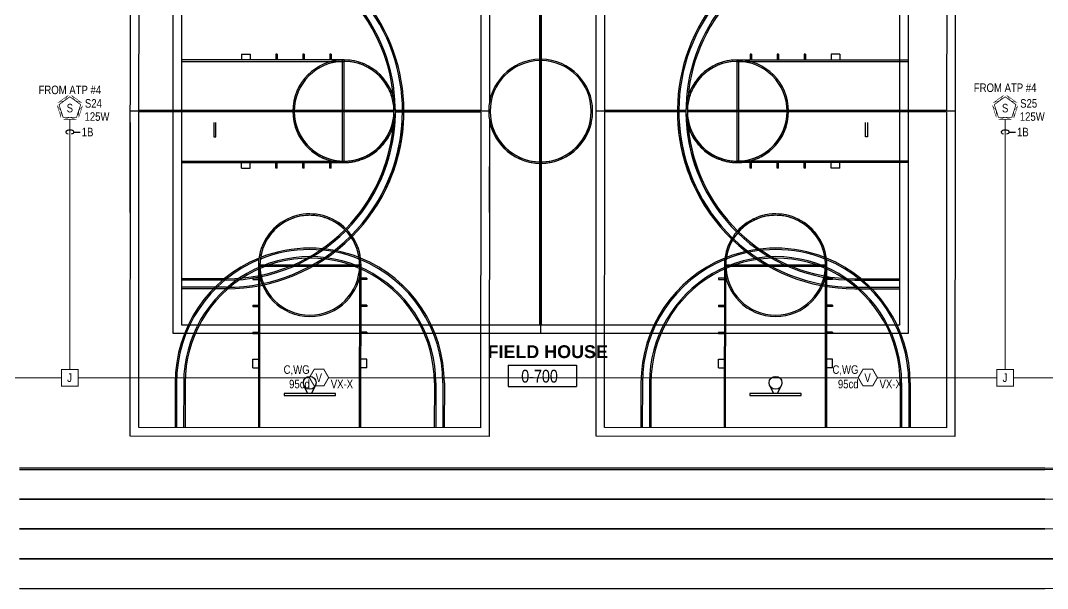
# Model space of a CAD drawing. Header units: inches. Extents: x 3516 to 15434, y -1454 to 5991.
# Drawn here: x 12461 to 13903, y 4208 to 5004 of the extents above; entities that cross this region are included whole.
import ezdxf
from ezdxf.enums import TextEntityAlignment as Align

# ---------------------------------------------------------------- set-up
doc = ezdxf.new("R2010")
doc.units = ezdxf.units.IN
doc.header["$LTSCALE"] = 0.25
doc.header["$MEASUREMENT"] = 0
for name, color, linetype in [('BACKGROUND', 8, 'Continuous'), ('CL-TEXT', 3, 'Continuous'), ('CONDUIT', 6, 'Continuous'), ('JUNCTION BOX', 1, 'Continuous'), ('SPEAKER', 1, 'Continuous'), ('SPEAKER STROBE', 1, 'Continuous'), ('STROBE', 1, 'Continuous'), ('WIRE TAG', 3, 'Continuous')]:
    doc.layers.add(name, color=color, linetype=linetype)
doc.styles.add('Arial', font='arial.ttf', dxfattribs={"width": 0.8})
doc.styles.add('Arial_B_1', font='arialbd.ttf', dxfattribs={"height": 0.09375})
doc.styles.add('ESSCOE_TEXT', font='arial.ttf', dxfattribs={"width": 0.8, "height": 12})

# ---------------------------------------------------------------- blocks, each defined once
blk = doc.blocks.new('GC-VM')
at = {"layer": 'STROBE', "const_width": 1.46}
blk.add_lwpolyline([(13.8, 0.2), (7.1, 11.9), (-6.4, 11.9), (-13.2, 0.2), (-6.4, -11.5), (7.1, -11.5)], close=True, dxfattribs=at)
at = {"layer": 'STROBE', "style": 'Arial', "width": 0.8}
blk.add_text('V', height=12, dxfattribs=at).set_placement((0, 0), align=Align.MIDDLE)
for tag, p in [('C', (-12.9, 11.5)), ('CANDELA', (-12.6, -8.8))]:
    blk.add_attdef(tag, text='', height=12, dxfattribs=at).set_placement(p, align=Align.MIDDLE_RIGHT)
blk.add_attdef('Visual_Circuit', text='', height=12, dxfattribs=at).set_placement((16.8, -8.8), align=Align.MIDDLE_LEFT)
blk = doc.blocks.new('MN-HSMG25P5N HYPERSPIKE SPEAKER')
at = {"layer": 'SPEAKER', "const_width": 1.1}
blk.add_lwpolyline([(15.2, 4.9), (0, 15.9), (-15.2, 4.9), (-9.4, -12.9), (9.4, -12.9)], close=True, dxfattribs=at)
at = {"layer": 'SPEAKER STROBE'}
for points in [[(-2.9, 17.4, 0.626, 0.626, 0), (-7.6, 10.4, 0.626, 0.626, 0), (-15.8, 8, 0.723, 0.723, 0)], [(15.8, 8, 0.626, 0.626, 0), (7.6, 10.4, 0.626, 0.626, 0), (2.9, 17.4, 0.723, 0.723, 0)], [(-17.5, 2.9, 0.626, 0.626, 0), (-12.3, -4, 0.626, 0.626, 0), (-12.6, -12.3, 0.723, 0.723, 0)], [(12.5, -12.7, 0.626, 0.626, 0), (12.3, -4, 0.626, 0.626, 0), (17.4, 2.4, 0.723, 0.723, 0)], [(-8, -15.8, 0.626, 0.626, 0), (0, -12.9, 0.626, 0.626, 0), (8, -15.8, 0.723, 0.723, 0)]]:
    blk.add_lwpolyline(points, format="xyseb", close=True, dxfattribs=at)
at = {"layer": 'SPEAKER', "style": 'Arial', "width": 0.8}
blk.add_text('S', height=12, dxfattribs=at).set_placement((0, 0), align=Align.MIDDLE)
blk.add_attdef('Speaker_Circuit', text='', height=12, dxfattribs=at).set_placement((21.1, 6.6), align=Align.MIDDLE_LEFT)
blk.add_attdef('250W', text='', height=12, dxfattribs=at).set_placement((55.6, -11.8), align=Align.MIDDLE_RIGHT)
blk = doc.blocks.new('WIRE TAG RIGHT')
at = {"layer": 'WIRE TAG', "color": 6}
blk.add_line((5.8, 0), (14.6, 0), dxfattribs=at)
blk.add_ellipse((0, 0), major_axis=(5.77, 0), ratio=0.473684, start_param=5.083251, end_param=10.570968, dxfattribs=at)
at = {"layer": 'WIRE TAG', "style": 'Arial', "width": 0.8}
blk.add_attdef('WIRE#', text='', height=12, dxfattribs=at).set_placement((16.7, 0), align=Align.MIDDLE_LEFT)
blk = doc.blocks.new('JUNCTION BOX')
at = {"const_width": 1.3}
blk.add_lwpolyline([(-11.5, -11.7), (-11.5, 11.7), (11.9, 11.7), (11.9, -11.7)], close=True, dxfattribs=at)
at = {"style": 'Arial', "width": 0.8}
blk.add_text('J', height=12, dxfattribs=at).set_placement((0, 0), align=Align.MIDDLE)
blk.add_attdef('SUBSCRIPT', text='', height=12, dxfattribs=at).set_placement((-16.6, -9), align=Align.MIDDLE_RIGHT)

msp = doc.modelspace()

# ---------------------------------------------------------------- linework, layer by layer
at = {"layer": 'BACKGROUND'}
for p, q in [((12615.4, 4735.1), (12615.9, 5333.3)), ((12627.5, 4878.3), (12627.8, 5321.3)), ((13107.8, 5321), (13107.5, 4878)), ((13119.9, 5333), (13119.5, 4889.2)), ((13269.4, 4735.1), (13269.9, 5333.3)), ((13281.5, 4878.3), (13281.8, 5321.3)), ((13761.8, 5321), (13761.5, 4878)), ((13773.9, 5333), (13773.4, 4735.1)), ((12675.5, 4735.1), (12675.5, 5189.1)), ((12687.5, 4735.1), (12687.5, 5177.1)), ((13190.5, 4950.1), (13190.5, 5177.1)), ((13191.5, 4735.1), (13191.5, 5189.1)), ((13192.5, 4950.1), (13192.5, 5177.1)), ((13695.5, 5177.1), (13695.5, 4735.1)), ((13707.5, 5189.1), (13707.5, 4735.1)), ((12915.5, 4949.1), (12687.5, 4949.1)), ((12687.5, 4947.1), (12915.5, 4947.1)), ((12771.5, 4957.1), (12783.5, 4957.1)), ((12771.5, 4957.1), (12771.5, 4949.1)), ((12783.5, 4957.1), (12783.5, 4949.1)), ((12821.5, 4957.1), (12819.5, 4957.1)), ((12819.5, 4957.1), (12819.5, 4949.1)), ((12821.5, 4957.1), (12821.5, 4949.1)), ((12859.5, 4957.1), (12857.5, 4957.1)), ((12857.5, 4957.1), (12857.5, 4949.1)), ((12859.5, 4957.1), (12859.5, 4949.1)), ((12897.5, 4957.1), (12895.5, 4957.1)), ((12895.5, 4957.1), (12895.5, 4949.1)), ((12897.5, 4957.1), (12897.5, 4949.1)), ((12913.5, 4805.1), (12913.5, 4949.1)), ((12915.5, 4949.1), (12915.5, 4947.1)), ((12915.5, 4807.1), (12915.5, 4947.1)), ((13190.5, 4948.1), (13190.5, 4950.1)), ((13190.5, 4806.1), (13190.5, 4948.1)), ((13192.5, 4950.1), (13192.5, 4948.1)), ((13192.5, 4806.1), (13192.5, 4948.1)), ((13467.5, 4947.1), (13467.5, 4949.1)), ((13467.5, 4949.1), (13707.5, 4949.1)), ((13467.5, 4947.1), (13707.5, 4947.1)), ((13467.5, 4807.1), (13467.5, 4947.1)), ((13469.5, 4805.1), (13469.5, 4949.1)), ((13487.5, 4957.1), (13485.5, 4957.1)), ((13485.5, 4957.1), (13485.5, 4949.1)), ((13487.5, 4957.1), (13487.5, 4949.1)), ((13525.5, 4957.1), (13523.5, 4957.1)), ((13523.5, 4957.1), (13523.5, 4949.1)), ((13525.5, 4957.1), (13525.5, 4949.1)), ((13563.5, 4957.1), (13561.5, 4957.1)), ((13561.5, 4957.1), (13561.5, 4949.1)), ((13563.5, 4957.1), (13563.5, 4949.1)), ((13611.5, 4957.1), (13599.5, 4957.1)), ((13599.5, 4957.1), (13599.5, 4949.1)), ((13611.5, 4957.1), (13611.5, 4949.1)), ((12985.5, 4877), (12615.5, 4877.3)), ((12627.4, 4735.1), (12627.5, 4876.3)), ((12985.5, 4878), (12627.5, 4878.3)), ((12985.5, 4876), (12627.5, 4876.3)), ((13107.5, 4878), (12987.5, 4878)), ((13118.5, 4877), (12987.5, 4877)), ((13107.5, 4876), (12987.5, 4876)), ((13107.5, 4876), (13107.4, 4735.1)), ((13395.5, 4877.2), (13269.5, 4877.3)), ((13281.4, 4735.1), (13281.5, 4876.3)), ((13395.6, 4878.2), (13281.5, 4878.3)), ((13395.6, 4876.2), (13281.5, 4876.3)), ((13773.5, 4877), (13397.5, 4877.2)), ((13761.5, 4878), (13397.6, 4878.2)), ((13761.5, 4876), (13397.6, 4876.2)), ((13761.5, 4876), (13761.4, 4735.1)), ((12615.2, 4421.3), (12615.5, 4861)), ((12615.4, 4735.1), (12615.5, 4861.1)), ((12627.2, 4433.3), (12627.5, 4861)), ((12627.4, 4735.1), (12627.5, 4861.1)), ((12675.5, 4735.1), (12675.5, 4861.1)), ((12675.5, 4565.1), (12675.5, 4861)), ((12687.5, 4735.1), (12687.5, 4861.1)), ((12687.5, 4577.1), (12687.5, 4861)), ((12732.5, 4861.1), (12732.5, 4841.1)), ((12732.5, 4861), (12732.5, 4841.1)), ((12735.5, 4841.1), (12735.5, 4861.1)), ((12735.5, 4841.1), (12735.5, 4861)), ((12913.5, 4805.1), (12913.5, 4861.1)), ((12913.5, 4805.1), (12913.5, 4861)), ((12915.5, 4807.1), (12915.5, 4861.1)), ((12915.5, 4807.1), (12915.5, 4861)), ((13107.5, 4861), (13107.2, 4433)), ((13107.5, 4861.1), (13107.4, 4735.1)), ((13119.5, 4861), (13119.2, 4421)), ((13119.5, 4865.2), (13119.4, 4735.1)), ((13119.5, 4861.1), (13119.4, 4735.1)), ((13190.5, 4806.1), (13190.5, 4861.1)), ((13190.5, 4806.1), (13190.5, 4861)), ((13191.5, 4735.1), (13191.5, 4861.1)), ((13191.5, 4565.1), (13191.5, 4861)), ((13192.5, 4806.1), (13192.5, 4861.1)), ((13192.5, 4806.1), (13192.5, 4861)), ((13269.2, 4421.3), (13269.5, 4861)), ((13269.4, 4735.1), (13269.5, 4861.1)), ((13281.2, 4433.3), (13281.5, 4861)), ((13281.4, 4735.1), (13281.5, 4861.1)), ((13467.5, 4807.1), (13467.5, 4861.1)), ((13467.5, 4807.1), (13467.5, 4861)), ((13469.5, 4805.1), (13469.5, 4861.1)), ((13469.5, 4805.1), (13469.5, 4861)), ((13647.5, 4841.1), (13647.5, 4861.1)), ((13647.5, 4841.1), (13647.5, 4861)), ((13650.5, 4861.1), (13650.5, 4841.1)), ((13650.5, 4861), (13650.5, 4841.1)), ((13695.5, 4861.1), (13695.5, 4735.1)), ((13695.5, 4861), (13695.5, 4577.1)), ((13707.5, 4861.1), (13707.5, 4735.1)), ((13707.5, 4861), (13707.5, 4565.1)), ((13761.5, 4861), (13761.2, 4433)), ((13761.5, 4861.1), (13761.4, 4735.1)), ((13773.5, 4861), (13773.2, 4421)), ((13773.5, 4861.1), (13773.4, 4735.1)), ((12732.5, 4841.1), (12735.5, 4841.1)), ((12732.5, 4841.1), (12735.5, 4841.1)), ((13650.5, 4841.1), (13647.5, 4841.1)), ((13650.5, 4841.1), (13647.5, 4841.1)), ((12687.5, 4807.1), (12915.5, 4807.1)), ((12687.5, 4807.1), (12915.5, 4807.1)), ((12687.5, 4807.1), (12915.5, 4807.1)), ((12687.5, 4805.1), (12915.5, 4805.1)), ((12687.5, 4805.1), (12915.5, 4805.1)), ((12687.5, 4805.1), (12915.5, 4805.1)), ((12771.5, 4797.1), (12771.5, 4805.1)), ((12771.5, 4797.1), (12771.5, 4805.1)), ((12771.5, 4797.1), (12771.5, 4805.1)), ((12783.5, 4797.1), (12783.5, 4805.1)), ((12783.5, 4797.1), (12783.5, 4805.1)), ((12783.5, 4797.1), (12783.5, 4805.1)), ((12819.5, 4797.1), (12819.5, 4805.1)), ((12819.5, 4797.1), (12819.5, 4805.1)), ((12819.5, 4797.1), (12819.5, 4805.1)), ((12821.5, 4797.1), (12821.5, 4805.1)), ((12821.5, 4797.1), (12821.5, 4805.1)), ((12821.5, 4797.1), (12821.5, 4805.1)), ((12857.5, 4797.1), (12857.5, 4805.1)), ((12857.5, 4797.1), (12857.5, 4805.1)), ((12857.5, 4797.1), (12857.5, 4805.1)), ((12859.5, 4797.1), (12859.5, 4805.1)), ((12859.5, 4797.1), (12859.5, 4805.1)), ((12859.5, 4797.1), (12859.5, 4805.1)), ((12895.5, 4797.1), (12895.5, 4805.1)), ((12895.5, 4797.1), (12895.5, 4805.1)), ((12895.5, 4797.1), (12895.5, 4805.1)), ((12897.5, 4797.1), (12897.5, 4805.1)), ((12897.5, 4797.1), (12897.5, 4805.1)), ((12897.5, 4797.1), (12897.5, 4805.1)), ((12915.5, 4807.1), (12915.5, 4805.1)), ((12915.5, 4807.1), (12915.5, 4805.1)), ((12915.5, 4807.1), (12915.5, 4805.1)), ((13190.5, 4804.1), (13190.5, 4806.1)), ((13190.5, 4804.1), (13190.5, 4806.1)), ((13190.5, 4804.1), (13190.5, 4806.1)), ((13190.5, 4735.1), (13190.5, 4804.1)), ((13190.5, 4735.1), (13190.5, 4804.1)), ((13190.5, 4577.1), (13190.5, 4804.1)), ((13192.5, 4806.1), (13192.5, 4804.1)), ((13192.5, 4806.1), (13192.5, 4804.1)), ((13192.5, 4806.1), (13192.5, 4804.1)), ((13192.5, 4735.1), (13192.5, 4804.1)), ((13192.5, 4735.1), (13192.5, 4804.1)), ((13192.5, 4577.1), (13192.5, 4804.1)), ((13467.5, 4805.1), (13467.5, 4807.1)), ((13707.5, 4807.1), (13467.5, 4807.1)), ((13467.5, 4805.1), (13467.5, 4807.1)), ((13707.5, 4807.1), (13467.5, 4807.1)), ((13467.5, 4805.1), (13467.5, 4807.1)), ((13707.5, 4807.1), (13467.5, 4807.1)), ((13707.5, 4805.1), (13467.5, 4805.1)), ((13707.5, 4805.1), (13467.5, 4805.1)), ((13707.5, 4805.1), (13467.5, 4805.1)), ((13485.5, 4797.1), (13485.5, 4805.1)), ((13485.5, 4797.1), (13485.5, 4805.1)), ((13485.5, 4797.1), (13485.5, 4805.1)), ((13487.5, 4797.1), (13487.5, 4805.1)), ((13487.5, 4797.1), (13487.5, 4805.1)), ((13487.5, 4797.1), (13487.5, 4805.1)), ((13523.5, 4797.1), (13523.5, 4805.1)), ((13523.5, 4797.1), (13523.5, 4805.1)), ((13523.5, 4797.1), (13523.5, 4805.1)), ((13525.5, 4797.1), (13525.5, 4805.1)), ((13525.5, 4797.1), (13525.5, 4805.1)), ((13525.5, 4797.1), (13525.5, 4805.1)), ((13561.5, 4797.1), (13561.5, 4805.1)), ((13561.5, 4797.1), (13561.5, 4805.1)), ((13561.5, 4797.1), (13561.5, 4805.1)), ((13563.5, 4797.1), (13563.5, 4805.1)), ((13563.5, 4797.1), (13563.5, 4805.1)), ((13563.5, 4797.1), (13563.5, 4805.1)), ((13599.5, 4797.1), (13599.5, 4805.1)), ((13599.5, 4797.1), (13599.5, 4805.1)), ((13599.5, 4797.1), (13599.5, 4805.1)), ((13611.5, 4797.1), (13611.5, 4805.1)), ((13611.5, 4797.1), (13611.5, 4805.1)), ((13611.5, 4797.1), (13611.5, 4805.1)), ((12771.5, 4797.1), (12783.5, 4797.1)), ((12771.5, 4797.1), (12783.5, 4797.1)), ((12771.5, 4797.1), (12783.5, 4797.1)), ((12821.5, 4797.1), (12819.5, 4797.1)), ((12821.5, 4797.1), (12819.5, 4797.1)), ((12821.5, 4797.1), (12819.5, 4797.1)), ((12859.5, 4797.1), (12857.5, 4797.1)), ((12859.5, 4797.1), (12857.5, 4797.1)), ((12859.5, 4797.1), (12857.5, 4797.1)), ((12897.5, 4797.1), (12895.5, 4797.1)), ((12897.5, 4797.1), (12895.5, 4797.1)), ((12897.5, 4797.1), (12895.5, 4797.1)), ((13487.5, 4797.1), (13485.5, 4797.1)), ((13487.5, 4797.1), (13485.5, 4797.1)), ((13487.5, 4797.1), (13485.5, 4797.1)), ((13525.5, 4797.1), (13523.5, 4797.1)), ((13525.5, 4797.1), (13523.5, 4797.1)), ((13525.5, 4797.1), (13523.5, 4797.1)), ((13563.5, 4797.1), (13561.5, 4797.1)), ((13563.5, 4797.1), (13561.5, 4797.1)), ((13563.5, 4797.1), (13561.5, 4797.1)), ((13611.5, 4797.1), (13599.5, 4797.1)), ((13611.5, 4797.1), (13599.5, 4797.1)), ((13611.5, 4797.1), (13599.5, 4797.1)), ((12795.4, 4661.2), (12795.2, 4433.2)), ((12795.4, 4661.2), (12797.4, 4661.2)), ((12939.4, 4659.1), (12795.4, 4659.2)), ((12797.2, 4433.2), (12797.4, 4661.2)), ((12937.4, 4661.1), (12797.4, 4661.2)), ((12937.2, 4433.1), (12937.4, 4661.1)), ((12937.4, 4661.1), (12939.4, 4661.1)), ((12939.2, 4433.1), (12939.4, 4661.1)), ((13449.4, 4661.2), (13449.2, 4433.2)), ((13449.4, 4661.2), (13451.4, 4661.2)), ((13593.4, 4659.1), (13449.4, 4659.2)), ((13451.2, 4433.2), (13451.4, 4661.2)), ((13591.4, 4661.1), (13451.4, 4661.2)), ((13591.2, 4433.1), (13591.4, 4661.1)), ((13591.4, 4661.1), (13593.4, 4661.1)), ((13593.2, 4433.1), (13593.4, 4661.1)), ((12787.4, 4643.2), (12787.4, 4641.2)), ((12787.4, 4643.2), (12795.4, 4643.2)), ((12947.4, 4643.1), (12939.4, 4643.1)), ((12947.4, 4643.1), (12947.4, 4641.1)), ((13441.4, 4643.2), (13441.4, 4641.2)), ((13441.4, 4643.2), (13449.4, 4643.2)), ((13601.4, 4643.1), (13593.4, 4643.1)), ((13601.4, 4643.1), (13601.4, 4641.1)), ((12750.5, 4642.1), (12687.5, 4642.1)), ((12750.5, 4640.1), (12687.5, 4640.1)), ((12750.5, 4630.1), (12687.5, 4630.1)), ((12750.5, 4628.1), (12687.5, 4628.1)), ((12787.4, 4641.2), (12795.4, 4641.2)), ((12947.4, 4641.1), (12939.4, 4641.1)), ((13441.4, 4641.2), (13449.4, 4641.2)), ((13601.4, 4641.1), (13593.4, 4641.1)), ((13632.5, 4642.1), (13695.5, 4642.1)), ((13632.5, 4640.1), (13695.5, 4640.1)), ((13632.5, 4630.1), (13695.5, 4630.1)), ((13632.5, 4628.1), (13695.5, 4628.1)), ((12787.3, 4605.2), (12787.3, 4603.2)), ((12787.3, 4605.2), (12795.3, 4605.2)), ((12787.3, 4603.2), (12795.3, 4603.2)), ((12947.3, 4605.1), (12939.3, 4605.1)), ((12947.3, 4603.1), (12939.3, 4603.1)), ((12947.3, 4605.1), (12947.3, 4603.1)), ((13441.3, 4605.2), (13441.3, 4603.2)), ((13441.3, 4605.2), (13449.3, 4605.2)), ((13441.3, 4603.2), (13449.3, 4603.2)), ((13601.3, 4605.1), (13593.3, 4605.1)), ((13601.3, 4603.1), (13593.3, 4603.1)), ((13601.3, 4605.1), (13601.3, 4603.1)), ((13190.5, 4577.1), (12687.5, 4577.1)), ((13695.5, 4577.1), (13192.5, 4577.1)), ((13707.5, 4565.1), (12675.5, 4565.1)), ((12787.3, 4567.2), (12787.3, 4565.2)), ((12787.3, 4567.2), (12795.3, 4567.2)), ((12787.3, 4565.2), (12795.3, 4565.2)), ((12947.3, 4567.1), (12939.3, 4567.1)), ((12947.3, 4565.1), (12939.3, 4565.1)), ((12947.3, 4567.1), (12947.3, 4565.1)), ((13441.3, 4567.2), (13441.3, 4565.2)), ((13441.3, 4567.2), (13449.3, 4567.2)), ((13441.3, 4565.2), (13449.3, 4565.2)), ((13601.3, 4567.1), (13593.3, 4567.1)), ((13601.3, 4565.1), (13593.3, 4565.1)), ((13601.3, 4567.1), (13601.3, 4565.1)), ((12787.3, 4517.2), (12787.3, 4529.2)), ((12787.3, 4529.2), (12795.3, 4529.2)), ((12947.3, 4529.1), (12939.3, 4529.1)), ((12947.3, 4517.1), (12947.3, 4529.1)), ((13441.3, 4517.2), (13441.3, 4529.2)), ((13441.3, 4529.2), (13449.3, 4529.2)), ((13601.3, 4529.1), (13593.3, 4529.1)), ((13601.3, 4517.1), (13601.3, 4529.1)), ((12787.3, 4517.2), (12795.3, 4517.2)), ((12947.3, 4517.1), (12939.3, 4517.1)), ((13146, 4520.9), (13242, 4520.9)), ((13146, 4520.9), (13146, 4490.9)), ((13242, 4520.9), (13242, 4490.9)), ((13441.3, 4517.2), (13449.3, 4517.2)), ((13601.3, 4517.1), (13593.3, 4517.1)), ((12678.3, 4496.3), (12678.2, 4433.3)), ((12680.3, 4496.3), (12680.2, 4433.3)), ((12690.3, 4496.3), (12690.2, 4433.3)), ((12692.3, 4496.3), (12692.2, 4433.3)), ((12864.8, 4481.1), (12859.2, 4492.1)), ((12869.8, 4481.1), (12875.3, 4492.1)), ((13042.3, 4496), (13042.2, 4433)), ((13044.3, 4496), (13044.2, 4433)), ((13054.3, 4496), (13054.2, 4433)), ((13056.3, 4496), (13056.2, 4433)), ((13146, 4490.9), (13242, 4490.9)), ((13332.3, 4496.3), (13332.2, 4433.3)), ((13334.3, 4496.3), (13334.2, 4433.3)), ((13344.3, 4496.3), (13344.2, 4433.3)), ((13346.3, 4496.3), (13346.2, 4433.3)), ((13518.8, 4481.1), (13513.2, 4492.1)), ((13523.8, 4481.1), (13529.3, 4492.1)), ((13696.3, 4496), (13696.2, 4433)), ((13698.3, 4496), (13698.2, 4433)), ((13708.3, 4496), (13708.2, 4433)), ((13710.3, 4496), (13710.2, 4433)), ((12903.3, 4481.1), (12831.3, 4481.2)), ((12831.3, 4481.2), (12831.3, 4478.2)), ((12831.3, 4478.2), (12903.3, 4478.1)), ((12903.3, 4478.1), (12903.3, 4481.1)), ((13557.3, 4481.1), (13485.3, 4481.2)), ((13485.3, 4481.2), (13485.3, 4478.2)), ((13485.3, 4478.2), (13557.3, 4478.1)), ((13557.3, 4478.1), (13557.3, 4481.1)), ((13107.2, 4433), (12627.2, 4433.3)), ((13761.2, 4433), (13281.2, 4433.3)), ((13119.2, 4421), (12615.2, 4421.3)), ((13773.2, 4421), (13269.2, 4421.3)), ((13899.4, 4376.5), (12459.7, 4376.5)), ((12459.7, 4374.5), (13899.4, 4374.5)), ((13899.4, 4332.8), (12459.7, 4332.8)), ((12459.7, 4332.8), (13899.4, 4332.8)), ((12459.7, 4291.1), (13899.4, 4291.1)), ((13899.4, 4291.1), (12459.7, 4291.1)), ((13934.9, 4249.3), (12459.7, 4249.3)), ((12459.7, 4249.3), (13934.9, 4249.3)), ((12459.7, 4207.6), (13899.4, 4207.6))]:
    msp.add_line(p, q, dxfattribs=at)
for centre in [(12867.3, 4496.1), (13521.3, 4496.1)]:
    msp.add_circle(centre, 9, dxfattribs=at)
for centre, radius, start, end in [((13899.4, 4877.1), 669, 347.7448, 90), ((13899.4, 4877.1), 585, 345.9512, 90), ((13899.4, 4877.1), 585, 345.9512, 90), ((13899.4, 4877.1), 543, 344.8394, 90), ((13899.4, 4877.1), 543, 344.8394, 90), ((13899.4, 4877.1), 501, 343.5337, 90), ((12750.5, 4877.1), 247, 324.9075, 44.736), ((12750.5, 4877.1), 249, 325.2302, 44.8156), ((13632.5, 4877.1), 249, 133.9313, 214.7698), ((13632.5, 4877.1), 247, 134.0406, 215.0925), ((13632.5, 4877.1), 237, 134.3596, 216.8095), ((12750.5, 4877.1), 235, 4.9312, 44.5021), ((12750.5, 4877.1), 237, 323.1905, 44.506), ((13632.5, 4877.1), 235, 134.3949, 175.0688), ((12915.5, 4877.1), 72, 90, 270), ((12915.5, 4877.1), 70, 90, 270), ((12915.5, 4877.1), 72, 270, 90), ((12915.5, 4877.1), 70, 270, 90), ((12915.5, 4877.1), 70, 84.7736, 90), ((12915.5, 4877.1), 72, 83.0917, 84.7736), ((12915.5, 4877.1), 70, 79.523, 83.0917), ((12915.5, 4877.1), 72, 77.5652, 79.523), ((12915.5, 4877.1), 70, 74.2228, 77.5652), ((12915.5, 4877.1), 72, 72.2362, 74.2228), ((13191.5, 4877.1), 73, 90.7849, 269.2151), ((13191.5, 4877.1), 71, 90.807, 269.193), ((13191.5, 4877.1), 73, 270.7849, 89.2151), ((13191.5, 4877.1), 71, 270.807, 89.193), ((13467.5, 4877.1), 72, 90, 270), ((13467.5, 4877.1), 70, 90, 270), ((13467.5, 4877.1), 72, 105.7772, 107.7638), ((13467.5, 4877.1), 70, 102.4348, 105.7772), ((13467.5, 4877.1), 72, 100.477, 102.4348), ((13467.5, 4877.1), 70, 96.9083, 100.477), ((13467.5, 4877.1), 72, 95.2264, 96.9083), ((13467.5, 4877.1), 70, 90, 95.2264), ((13467.5, 4877.1), 72, 270, 90), ((13467.5, 4877.1), 70, 270, 90), ((12915.5, 4877.1), 70, 68.7923, 72.2362), ((12915.5, 4877.1), 72, 66.9731, 68.7923), ((12915.5, 4877.1), 70, 62.7633, 66.9731), ((12915.5, 4877.1), 72, 61.7402, 62.7633), ((12915.5, 4877.1), 70, 56.5177, 61.7402), ((12915.5, 4877.1), 72, 55.0655, 56.5177), ((12915.5, 4877.1), 70, 51.2769, 55.0655), ((12915.5, 4877.1), 72, 49.3719, 51.2769), ((13467.5, 4877.1), 72, 128.7231, 130.6281), ((13467.5, 4877.1), 70, 124.9345, 128.7231), ((13467.5, 4877.1), 72, 123.4823, 124.9345), ((13467.5, 4877.1), 70, 118.2598, 123.4823), ((13467.5, 4877.1), 72, 117.2367, 118.2598), ((13467.5, 4877.1), 70, 113.0269, 117.2367), ((13467.5, 4877.1), 72, 111.2077, 113.0269), ((13467.5, 4877.1), 70, 107.7638, 111.2077), ((12915.5, 4877.1), 70, 45.9979, 49.3719), ((12915.5, 4877.1), 72, 44.0021, 45.9979), ((12915.5, 4877.1), 70, 40.6281, 44.0021), ((12915.5, 4877.1), 70, 34.9345, 38.7231), ((12915.5, 4877.1), 72, 38.7231, 40.6281), ((12915.5, 4877.1), 72, 33.4823, 34.9345), ((13467.5, 4877.1), 72, 145.0655, 146.5177), ((13467.5, 4877.1), 70, 141.2769, 145.0655), ((13467.5, 4877.1), 72, 139.3719, 141.2769), ((13467.5, 4877.1), 70, 135.9979, 139.3719), ((13467.5, 4877.1), 72, 134.0021, 135.9979), ((13467.5, 4877.1), 70, 130.6281, 134.0021), ((12915.5, 4877.1), 70, 28.2598, 33.4823), ((12915.5, 4877.1), 70, 23.0269, 27.2367), ((12915.5, 4877.1), 72, 27.2367, 28.2598), ((12915.5, 4877.1), 70, 17.7638, 21.2077), ((12915.5, 4877.1), 72, 21.2077, 23.0269), ((13467.5, 4877.1), 72, 156.9731, 158.7923), ((13467.5, 4877.1), 70, 158.7923, 162.2362), ((13467.5, 4877.1), 70, 152.7633, 156.9731), ((13467.5, 4877.1), 72, 151.7402, 152.7633), ((13467.5, 4877.1), 70, 146.5177, 151.7402), ((12915.5, 4877.1), 70, 12.4348, 15.7772), ((12915.5, 4877.1), 72, 15.7772, 17.7638), ((12915.5, 4877.1), 70, 6.9083, 10.477), ((12915.5, 4877.1), 72, 10.477, 12.4348), ((13467.5, 4877.1), 72, 167.5652, 169.523), ((13467.5, 4877.1), 70, 169.523, 173.0917), ((13467.5, 4877.1), 72, 162.2362, 164.2228), ((13467.5, 4877.1), 70, 164.2228, 167.5652), ((12915.5, 4877.1), 70, 354.7736, 5.2264), ((12915.5, 4877.1), 72, 5.2264, 6.9083), ((13467.5, 4877.1), 72, 173.0917, 174.7736), ((13467.5, 4877.1), 70, 174.7736, 185.2264), ((12915.5, 4877.1), 72, 192.9227, 270), ((12915.5, 4877.1), 72, 192.9813, 270), ((12915.5, 4877.1), 70, 193.3026, 270), ((12915.5, 4877.1), 70, 193.3629, 270), ((12915.5, 4877.1), 70, 270, 346.7132), ((12915.5, 4877.1), 72, 270, 347.0868), ((12915.5, 4877.1), 70, 270, 346.6539), ((12915.5, 4877.1), 72, 270, 347.0292), ((12750.5, 4877.1), 237, 315.4422, 356.0895), ((12750.5, 4877.1), 247, 315.2109, 356.2501), ((12750.5, 4877.1), 249, 315.1321, 356.2802), ((12750.5, 4877.1), 237, 323.1905, 356.1067), ((12750.5, 4877.1), 247, 324.9075, 356.2665), ((12750.5, 4877.1), 249, 325.2302, 356.2965), ((12915.5, 4877.1), 70, 340.6599, 346.6974), ((12915.5, 4877.1), 70, 340.6599, 346.6371), ((12915.5, 4877.1), 70, 344.2228, 347.5652), ((12915.5, 4877.1), 70, 349.523, 353.0917), ((12915.5, 4877.1), 72, 347.5652, 349.523), ((12915.5, 4877.1), 72, 353.0917, 354.7736), ((13191.5, 4877.1), 73, 192.7334, 269.2151), ((13191.5, 4877.1), 73, 192.7903, 269.2151), ((13191.5, 4877.1), 71, 193.0966, 269.193), ((13191.5, 4877.1), 71, 193.1551, 269.193), ((13191.5, 4877.1), 71, 270.807, 346.9034), ((13191.5, 4877.1), 73, 270.7849, 347.2666), ((13191.5, 4877.1), 71, 270.807, 346.8449), ((13191.5, 4877.1), 73, 270.7849, 347.2097), ((13632.5, 4877.1), 249, 183.7035, 214.7698), ((13632.5, 4877.1), 249, 183.7198, 226.0035), ((13632.5, 4877.1), 247, 183.7335, 215.0925), ((13632.5, 4877.1), 247, 183.7499, 225.8945), ((13467.5, 4877.1), 72, 185.2264, 186.9083), ((13632.5, 4877.1), 237, 183.8933, 216.8095), ((13632.5, 4877.1), 237, 183.9105, 225.5841), ((13467.5, 4877.1), 72, 190.477, 192.4348), ((13467.5, 4877.1), 72, 192.9132, 270), ((13467.5, 4877.1), 72, 192.9708, 270), ((13467.5, 4877.1), 70, 186.9083, 190.477), ((13467.5, 4877.1), 70, 192.4348, 195.7772), ((13467.5, 4877.1), 70, 193.2868, 270), ((13467.5, 4877.1), 70, 193.3026, 199.3401), ((13467.5, 4877.1), 70, 193.3461, 270), ((13467.5, 4877.1), 70, 193.3629, 199.3401), ((13467.5, 4877.1), 70, 270, 346.6974), ((13467.5, 4877.1), 72, 270, 347.0773), ((13467.5, 4877.1), 70, 270, 346.6371), ((13467.5, 4877.1), 72, 270, 347.0187), ((13899.4, 4875.5), 499, 270, 358.3325), ((13899.4, 4875.5), 501, 270, 358.3392), ((13899.4, 4875.5), 667.9, 270, 358.7543), ((13899.4, 4875.5), 584.4, 270, 358.5764), ((13899.4, 4875.5), 542.7, 270, 358.4669), ((13899.4, 4875.5), 584.4, 270, 358.5764), ((13899.4, 4875.5), 542.7, 270, 358.4669), ((12750.5, 4877.1), 235, 315.4463, 354.9802), ((12750.5, 4877.1), 235, 322.8247, 355.0688), ((12750.5, 4877.1), 235, 322.8247, 354.9802), ((12915.5, 4877.1), 70, 325.4366, 332.2445), ((12915.5, 4877.1), 70, 325.4366, 332.2445), ((12915.5, 4877.1), 70, 332.7633, 336.9731), ((12915.5, 4877.1), 70, 333.3508, 339.8459), ((12915.5, 4877.1), 70, 333.3508, 339.8459), ((12915.5, 4877.1), 72, 332.2445, 333.3508), ((12915.5, 4877.1), 72, 332.2445, 333.3508), ((12915.5, 4877.1), 70, 338.7923, 342.2362), ((12915.5, 4877.1), 72, 336.9731, 338.7923), ((12915.5, 4877.1), 72, 339.8459, 340.6599), ((12915.5, 4877.1), 72, 339.8459, 340.6599), ((12915.5, 4877.1), 72, 342.2362, 344.2228), ((13467.5, 4877.1), 72, 195.7772, 197.7638), ((13632.5, 4877.1), 235, 184.9312, 217.1753), ((13632.5, 4877.1), 235, 185.0198, 217.1753), ((13632.5, 4877.1), 235, 185.0198, 225.549), ((13467.5, 4877.1), 72, 199.3401, 200.1541), ((13467.5, 4877.1), 72, 199.3401, 200.1541), ((13467.5, 4877.1), 72, 201.2077, 203.0269), ((13467.5, 4877.1), 70, 197.7638, 201.2077), ((13467.5, 4877.1), 70, 200.1541, 206.6492), ((13467.5, 4877.1), 70, 200.1541, 206.6492), ((13467.5, 4877.1), 70, 203.0269, 207.2367), ((13467.5, 4877.1), 72, 206.6492, 207.7555), ((13467.5, 4877.1), 72, 206.6492, 207.7555), ((13467.5, 4877.1), 70, 207.7555, 214.5634), ((13467.5, 4877.1), 70, 207.7555, 214.5634), ((12915.5, 4877.1), 70, 315.9979, 319.3719), ((12915.5, 4877.1), 70, 317.1086, 324.0167), ((12915.5, 4877.1), 70, 317.1086, 324.0167), ((12915.5, 4877.1), 70, 321.2769, 325.0655), ((12915.5, 4877.1), 72, 319.3719, 321.2769), ((12915.5, 4877.1), 72, 324.0167, 325.4366), ((12915.5, 4877.1), 72, 324.0167, 325.4366), ((12915.5, 4877.1), 70, 326.5177, 331.7402), ((12915.5, 4877.1), 72, 325.0655, 326.5177), ((12915.5, 4877.1), 72, 331.7402, 332.7633), ((13467.5, 4877.1), 72, 207.2367, 208.2598), ((13467.5, 4877.1), 70, 208.2598, 213.4823), ((13467.5, 4877.1), 72, 213.4823, 214.9345), ((13467.5, 4877.1), 72, 214.5634, 215.9833), ((13467.5, 4877.1), 72, 214.5634, 215.9833), ((13467.5, 4877.1), 70, 214.9345, 218.7231), ((13467.5, 4877.1), 70, 215.9833, 222.8914), ((13467.5, 4877.1), 70, 215.9833, 222.8914), ((13467.5, 4877.1), 72, 218.7231, 220.6281), ((13467.5, 4877.1), 70, 220.6281, 224.0021), ((12915.5, 4877.1), 70, 293.5552, 300.517), ((12915.5, 4877.1), 70, 293.5552, 300.517), ((12915.5, 4877.1), 70, 298.2598, 303.4823), ((12915.5, 4877.1), 72, 300.517, 301.9088), ((12915.5, 4877.1), 72, 300.517, 301.9088), ((12915.5, 4877.1), 70, 301.9088, 308.7009), ((12915.5, 4877.1), 70, 301.9088, 308.7009), ((12915.5, 4877.1), 72, 303.4823, 304.9345), ((12915.5, 4877.1), 70, 304.9345, 308.7231), ((12915.5, 4877.1), 70, 309.9092, 316.5009), ((12915.5, 4877.1), 70, 309.9092, 316.5009), ((12915.5, 4877.1), 72, 308.7231, 310.6281), ((12915.5, 4877.1), 72, 308.7009, 309.9092), ((12915.5, 4877.1), 72, 308.7009, 309.9092), ((12915.5, 4877.1), 70, 310.6281, 314.0021), ((12915.5, 4877.1), 72, 314.0021, 315.9979), ((12915.5, 4877.1), 72, 316.5009, 317.1086), ((12915.5, 4877.1), 72, 316.5009, 317.1086), ((13467.5, 4877.1), 72, 222.8914, 223.4991), ((13467.5, 4877.1), 72, 222.8914, 223.4991), ((13467.5, 4877.1), 72, 224.0021, 225.9979), ((13467.5, 4877.1), 70, 223.4991, 230.0908), ((13467.5, 4877.1), 70, 223.4991, 230.0908), ((13467.5, 4877.1), 70, 225.9979, 229.3719), ((13467.5, 4877.1), 72, 229.3719, 231.2769), ((13467.5, 4877.1), 72, 230.0908, 231.2991), ((13467.5, 4877.1), 72, 230.0908, 231.2991), ((13467.5, 4877.1), 70, 231.2769, 235.0655), ((13467.5, 4877.1), 70, 231.2991, 238.0912), ((13467.5, 4877.1), 70, 231.2991, 238.0912), ((13467.5, 4877.1), 72, 235.0655, 236.5177), ((13467.5, 4877.1), 70, 236.5177, 241.7402), ((13467.5, 4877.1), 72, 238.0912, 239.483), ((13467.5, 4877.1), 72, 238.0912, 239.483), ((13467.5, 4877.1), 70, 239.483, 246.4448), ((13467.5, 4877.1), 70, 239.483, 246.4448), ((12915.5, 4877.1), 70, 270, 277.028), ((12915.5, 4877.1), 70, 270, 277.028), ((12915.5, 4877.1), 70, 270, 275.2264), ((12915.5, 4877.1), 72, 275.2264, 276.9083), ((12915.5, 4877.1), 70, 276.9083, 280.477), ((12915.5, 4877.1), 72, 277.028, 278.3762), ((12915.5, 4877.1), 72, 277.028, 278.3762), ((12915.5, 4877.1), 70, 278.3762, 285.1605), ((12915.5, 4877.1), 70, 278.3762, 285.1605), ((12915.5, 4877.1), 72, 280.477, 282.4348), ((12915.5, 4877.1), 70, 282.4348, 285.7772), ((12915.5, 4877.1), 72, 285.1605, 286.4484), ((12915.5, 4877.1), 72, 285.1605, 286.4484), ((12915.5, 4877.1), 72, 285.7772, 287.7638), ((12915.5, 4877.1), 70, 286.4484, 293.2116), ((12915.5, 4877.1), 70, 286.4484, 293.2116), ((12915.5, 4877.1), 70, 287.7638, 291.2077), ((12915.5, 4877.1), 72, 291.2077, 293.0269), ((12915.5, 4877.1), 70, 293.0269, 297.2367), ((12915.5, 4877.1), 72, 293.2116, 293.4783), ((12915.5, 4877.1), 72, 293.2116, 293.4783), ((12915.5, 4877.1), 72, 297.2367, 298.2598), ((13467.5, 4877.1), 72, 241.7402, 242.7633), ((13467.5, 4877.1), 70, 242.7633, 246.9731), ((13467.5, 4877.1), 72, 246.5217, 246.7884), ((13467.5, 4877.1), 72, 246.5217, 246.7884), ((13467.5, 4877.1), 72, 246.9731, 248.7923), ((13467.5, 4877.1), 70, 246.7884, 253.5516), ((13467.5, 4877.1), 70, 246.7884, 253.5516), ((13467.5, 4877.1), 70, 248.7923, 252.2362), ((13467.5, 4877.1), 72, 252.2362, 254.2228), ((13467.5, 4877.1), 72, 253.5516, 254.8395), ((13467.5, 4877.1), 72, 253.5516, 254.8395), ((13467.5, 4877.1), 70, 254.2228, 257.5652), ((13467.5, 4877.1), 70, 254.8395, 261.6238), ((13467.5, 4877.1), 70, 254.8395, 261.6238), ((13467.5, 4877.1), 72, 257.5652, 259.523), ((13467.5, 4877.1), 70, 259.523, 263.0917), ((13467.5, 4877.1), 72, 261.6238, 262.972), ((13467.5, 4877.1), 72, 261.6238, 262.972), ((13467.5, 4877.1), 72, 263.0917, 264.7736), ((13467.5, 4877.1), 70, 262.972, 270), ((13467.5, 4877.1), 70, 262.972, 270), ((13467.5, 4877.1), 70, 264.7736, 270), ((12867.4, 4661.1), 72, 359.9597, 179.9597), ((12867.4, 4661.1), 70, 359.9597, 179.9597), ((12867.4, 4661.1), 72, 109.2998, 110.1138), ((12867.4, 4661.1), 70, 102.4346, 109.2998), ((12867.4, 4661.1), 72, 101.0008, 102.4346), ((12867.4, 4661.1), 70, 94.1687, 101.0008), ((12867.4, 4661.1), 72, 93.1917, 94.1687), ((12867.4, 4661.1), 70, 86.7278, 93.1917), ((12867.4, 4661.1), 72, 85.7508, 86.7278), ((12867.4, 4661.1), 70, 78.9187, 85.7508), ((12867.4, 4661.1), 72, 77.4849, 78.9187), ((12867.4, 4661.1), 70, 70.6197, 77.4849), ((12867.4, 4661.1), 72, 69.8056, 70.6197), ((13521.4, 4661.1), 72, 359.9597, 179.9597), ((13521.4, 4661.1), 70, 359.9597, 179.9597), ((13521.4, 4661.1), 72, 109.2998, 110.1138), ((13521.4, 4661.1), 70, 102.4346, 109.2998), ((13521.4, 4661.1), 72, 101.0008, 102.4346), ((13521.4, 4661.1), 70, 94.1687, 101.0008), ((13521.4, 4661.1), 72, 93.1917, 94.1687), ((13521.4, 4661.1), 70, 86.7278, 93.1917), ((13521.4, 4661.1), 72, 85.7508, 86.7278), ((13521.4, 4661.1), 70, 78.9187, 85.7508), ((13521.4, 4661.1), 72, 77.4849, 78.9187), ((13521.4, 4661.1), 70, 70.6197, 77.4849), ((13521.4, 4661.1), 72, 69.8056, 70.6197), ((12867.4, 4661.1), 70, 125.9431, 132.8511), ((12867.4, 4661.1), 72, 124.5231, 125.9431), ((12867.4, 4661.1), 70, 117.7152, 124.5231), ((12867.4, 4661.1), 72, 116.6089, 117.7152), ((12867.4, 4661.1), 70, 110.1138, 116.6089), ((12867.4, 4661.1), 70, 63.3105, 69.8056), ((12867.4, 4661.1), 72, 62.2043, 63.3105), ((12867.4, 4661.1), 70, 55.3964, 62.2043), ((12867.4, 4661.1), 72, 53.9764, 55.3964), ((12867.4, 4661.1), 70, 47.0684, 53.9764), ((13521.4, 4661.1), 70, 125.9431, 132.8511), ((13521.4, 4661.1), 72, 124.5231, 125.9431), ((13521.4, 4661.1), 70, 117.7152, 124.5231), ((13521.4, 4661.1), 72, 116.6089, 117.7152), ((13521.4, 4661.1), 70, 110.1138, 116.6089), ((13521.4, 4661.1), 70, 63.3105, 69.8056), ((13521.4, 4661.1), 72, 62.2043, 63.3105), ((13521.4, 4661.1), 70, 55.3964, 62.2043), ((13521.4, 4661.1), 72, 53.9764, 55.3964), ((13521.4, 4661.1), 70, 47.0684, 53.9764), ((12750.5, 4877.1), 235, 270, 314.9589), ((12750.5, 4877.1), 237, 270, 314.9589), ((12750.5, 4877.1), 247, 270, 314.7408), ((12867.4, 4661.1), 70, 141.2588, 148.0509), ((12867.4, 4661.1), 72, 140.0505, 141.2588), ((12867.4, 4661.1), 70, 133.4588, 140.0505), ((12867.4, 4661.1), 72, 132.8511, 133.4588), ((12867.4, 4661.1), 70, 39.869, 46.4607), ((12867.4, 4661.1), 72, 46.4607, 47.0684), ((12867.4, 4661.1), 70, 31.8685, 38.6606), ((12867.4, 4661.1), 72, 38.6606, 39.869), ((13521.4, 4661.1), 70, 141.2588, 148.0509), ((13521.4, 4661.1), 72, 140.0505, 141.2588), ((13521.4, 4661.1), 70, 133.4588, 140.0505), ((13632.5, 4877.1), 237, 226.0976, 270), ((13632.5, 4877.1), 235, 226.0388, 270), ((13521.4, 4661.1), 72, 132.8511, 133.4588), ((13521.4, 4661.1), 70, 39.869, 46.4607), ((13521.4, 4661.1), 72, 46.4607, 47.0684), ((13521.4, 4661.1), 70, 31.8685, 38.6606), ((13521.4, 4661.1), 72, 38.6606, 39.869), ((12750.5, 4877.1), 249, 270, 314.6658), ((12867.4, 4661.1), 70, 156.7482, 163.5113), ((12867.4, 4661.1), 72, 156.4815, 156.7482), ((12867.4, 4661.1), 70, 149.4427, 156.4045), ((12867.4, 4661.1), 72, 148.0509, 149.4427), ((12867.4, 4661.1), 70, 23.515, 30.4768), ((12867.4, 4661.1), 72, 30.4768, 31.8685), ((12867.4, 4661.1), 70, 16.4081, 23.1713), ((12867.4, 4661.1), 72, 23.1713, 23.438), ((13521.4, 4661.1), 70, 156.7482, 163.5113), ((13521.4, 4661.1), 72, 156.4815, 156.7482), ((13521.4, 4661.1), 70, 149.4427, 156.4045), ((13521.4, 4661.1), 72, 148.0509, 149.4427), ((13632.5, 4877.1), 249, 226.4778, 270), ((13632.5, 4877.1), 247, 226.3727, 270), ((13521.4, 4661.1), 70, 23.515, 30.4768), ((13521.4, 4661.1), 72, 30.4768, 31.8685), ((13521.4, 4661.1), 70, 16.4081, 23.1713), ((13521.4, 4661.1), 72, 23.1713, 23.438), ((12867.3, 4496.1), 177, 359.9597, 179.9597), ((12867.4, 4661.1), 72, 171.5835, 172.9318), ((12867.4, 4661.1), 72, 163.5113, 164.7992), ((12867.3, 4496.1), 187, 68.1713, 111.7482), ((12867.4, 4661.1), 70, 164.7992, 171.5835), ((12867.3, 4496.1), 189, 68.4989, 111.4206), ((12867.4, 4661.1), 70, 8.336, 15.1202), ((12867.4, 4661.1), 72, 15.1202, 16.4081), ((12867.4, 4661.1), 72, 6.9877, 8.336), ((13521.3, 4496.1), 177, 359.9597, 179.9597), ((13521.4, 4661.1), 72, 171.5835, 172.9318), ((13521.4, 4661.1), 72, 163.5113, 164.7992), ((13521.3, 4496.1), 187, 68.1713, 111.7482), ((13521.4, 4661.1), 70, 164.7992, 171.5835), ((13521.3, 4496.1), 189, 68.4989, 111.4206), ((13521.4, 4661.1), 70, 8.336, 15.1202), ((13521.4, 4661.1), 72, 15.1202, 16.4081), ((13521.4, 4661.1), 72, 6.9877, 8.336), ((12867.3, 4496.1), 189, 112.11, 179.9597), ((12867.3, 4496.1), 187, 112.461, 179.9597), ((12867.3, 4496.1), 175, 359.9597, 179.9597), ((12867.4, 4661.1), 72, 179.9597, 359.9597), ((12867.4, 4661.1), 70, 172.9318, 179.9597), ((12867.4, 4661.1), 70, 179.9597, 359.9597), ((12867.4, 4661.1), 70, 359.9597, 6.9877), ((12867.3, 4496.1), 189, 359.9597, 67.8095), ((12867.3, 4496.1), 187, 359.9597, 67.4585), ((13521.3, 4496.1), 189, 112.11, 179.9597), ((13521.3, 4496.1), 187, 112.461, 179.9597), ((13521.3, 4496.1), 175, 359.9597, 179.9597), ((13521.4, 4661.1), 72, 179.9597, 359.9597), ((13521.4, 4661.1), 70, 172.9318, 179.9597), ((13521.4, 4661.1), 70, 179.9597, 359.9597), ((13521.4, 4661.1), 70, 359.9597, 6.9877), ((13521.3, 4496.1), 189, 359.9597, 67.8095), ((13521.3, 4496.1), 187, 359.9597, 67.4585)]:
    msp.add_arc(centre, radius, start, end, dxfattribs=at)
at = {"layer": 'CONDUIT', "lineweight": 0, "const_width": 1.5}
for points in [[(12530.5, 4865.7), (12530.5, 4514.9)], [(13843.6, 4865.7), (13843.6, 4514.9)], [(12142.8, 4503.2), (12518.6, 4503.2)], [(12542, 4503.2), (12866.9, 4503.2)], [(12893.7, 4503.2), (13637.4, 4503.2)], [(13664.2, 4503.2), (13831.9, 4503.2)], [(13855.3, 4503.2), (14318.1, 4503.2)]]:
    msp.add_lwpolyline(points, dxfattribs=at)

# ---------------------------------------------------------------- block references
at = {"layer": 'JUNCTION BOX'}
for p in [(12530.1, 4503.2), (13843.4, 4503.2)]:
    msp.add_blockref('JUNCTION BOX', p, dxfattribs=at)
at = {"layer": 'SPEAKER'}
for p, values in [((12530.5, 4881.5), {'Speaker_Circuit': 'S24', '250W': '125W'}), ((13843.6, 4881.5), {'Speaker_Circuit': 'S25', '250W': '125W'})]:
    msp.add_blockref('MN-HSMG25P5N HYPERSPIKE SPEAKER', p, dxfattribs=at).add_auto_attribs(values)
at = {"layer": 'STROBE'}
for p in [(12880, 4503.2), (13650.5, 4503.2)]:
    msp.add_blockref('GC-VM', p, dxfattribs=at).add_auto_attribs({'C': 'C,WG', 'Visual_Circuit': 'VX-X', 'CANDELA': '95cd'})
at = {"layer": 'WIRE TAG'}
for p in [(12530.5, 4847.9), (13843.6, 4847.9)]:
    msp.add_blockref('WIRE TAG RIGHT', p, dxfattribs=at).add_auto_attribs({'WIRE#': '1B'})

# ---------------------------------------------------------------- texts
at = {"layer": 'BACKGROUND', "char_height": 18, "attachment_point": 1}
for s, insert, width, style in [('FIELD HOUSE', (13116.9, 4548.8), 186.527, 'Arial_B_1'), ('0-700', (13164.2, 4514.4), 70.357, 'Arial')]:
    msp.add_mtext(s, dxfattribs=dict(at, insert=insert, width=width, style=style))
at = {"layer": 'CL-TEXT', "style": 'ESSCOE_TEXT', "width": 0.8}
for p in [(12530.5, 4907.1), (13843.6, 4910.1)]:
    msp.add_text('FROM ATP #4', height=12, dxfattribs=at).set_placement(p, align=Align.MIDDLE_CENTER)

doc.saveas('drawing.dxf')
